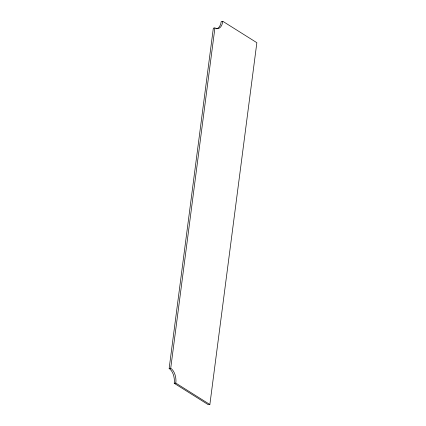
<?xml version="1.0" encoding="UTF-8"?>
<svg xmlns="http://www.w3.org/2000/svg" width="426" height="426" viewBox="0 0 426 426"><rect width="100%" height="100%" fill="white"/><g stroke="black" fill="none" stroke-linecap="round" stroke-linejoin="round"><path stroke-width="0.64" d="M169.143 368.495L213.346 28.148L214.917 27.946A11.534 6.523 82.6 0 0 222.798 21.3L256.857 42.701L209.869 404.498L208.298 404.7L174.234 383.299A11.534 6.523 82.6 0 0 169.143 368.495L170.714 368.293L214.917 27.946M222.798 21.3L221.227 21.502A11.534 6.523 82.6 0 1 216.562 28.808M174.234 383.299L175.81 383.091L209.869 404.498M170.714 368.293A11.534 6.523 82.6 0 1 175.81 383.091"/></g></svg>
